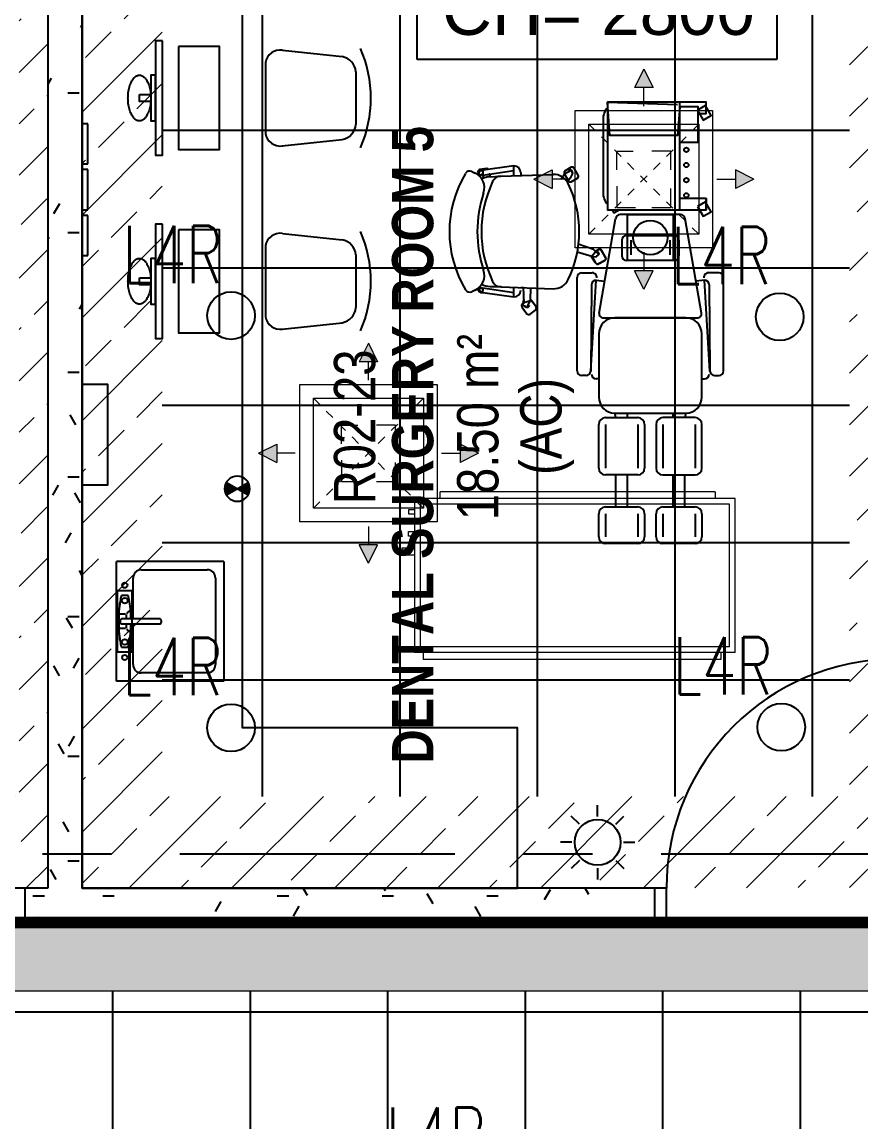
# Model space of a CAD drawing. Header units: millimetres. Extents: x -92759 to 184353, y -15225 to 86714.
# Drawn here: x 58539 to 62201, y 43770 to 48573 of the extents above; entities that cross this region are included whole.
import ezdxf

# ---------------------------------------------------------------- set-up
doc = ezdxf.new("R2010")
doc.units = ezdxf.units.MM
for name, pattern in [('Aligning Line', [3.2004, 1.6002, -1.6002]), ('HIDDEN', [0.375, 0.25, -0.125]), ('IDA - Grid Line', [2100, 1200, -300, 300, -300]), ('IMPORT-ACAD_ISO12W100', [3150, 1800, -450, 0, -450, 0, -450])]:
    doc.linetypes.add(name, pattern=pattern)
for name, color, linetype in [('0-1', 9, 'Continuous'), ('0-Motion Sensor', 1, 'Continuous'), ('A-_DOOR----_E', 8, 'Continuous'), ('A-_ROOMNAME_A', 8, 'Continuous'), ('A-_SANIFIXR_E', 8, 'Continuous'), ('A-_WALL----_H-1', 9, 'Continuous'), ('A-_WALLPRTN_E', 8, 'Continuous'), ('A-PATT-CONC', 8, 'Continuous'), ('E-_LIGT----_E-', 3, 'Continuous'), ('E-legend', 1, 'Continuous'), ('HF Text', 7, 'Continuous'), ('M-_SANIFIXR_E', 9, 'Continuous'), ('M-ACMV_FCU', 5, 'Continuous'), ('M-ACMV_FCU_CEILING DUCTED', 6, 'Continuous')]:
    doc.layers.add(name, color=color, linetype=linetype)
for name, color, linetype, true_color in [('A-_DETA----_ED-2', 1, 'Continuous', 0xff0000), ('A-_FURN--1', 7, 'Continuous', 0xaaaaaa), ('A-_FURN--2', 7, 'IMPORT-ACAD_ISO12W100', 0xaaaaaa), ('A-_FURN--3', 7, 'Continuous', 0xaaaaaa), ('E-_FIREALAM_E-1', 1, 'Continuous', 0xff0000), ('S-_ANOTGRID_E-1', 9, 'IDA - Grid Line', 0x808080)]:
    doc.layers.add(name, color=color, linetype=linetype, true_color=true_color)
for name, color, linetype, lineweight in [('HFI 9MM FPB', 94, 'Continuous', 5), ('M-ACMV_FCU-1', 86, 'Continuous', 9), ('M-ACMV_SAD', 5, 'Continuous', 18), ('M-ACMV_SAG', 5, 'Continuous', 25)]:
    doc.layers.add(name, color=color, linetype=linetype, lineweight=lineweight)
doc.styles.add('Arial Narrow_2', font='ARIALN.TTF', dxfattribs={"height": 225})
doc.styles.add('Arial Narrow_B_1', font='ARIALNB.TTF', dxfattribs={"height": 300})
doc.styles.add('Arial_4', font='arial.ttf', dxfattribs={"height": 1.8})
doc.styles.add('Simplex', font='simplex_.ttf', dxfattribs={"width": 0.7, "height": 450})
pattern_1 = [(0, (-11670.95, 40338.29), (609.6, 152.4), [50.292, -406.908, 50.292, -406.908, -2438.4]), (0, (-11670.95, 40338.29), (609.6, 152.4), [-914.4, 50.292, -864.108, 50.292, -406.908, -1066.8]), (0, (-11670.95, 40338.29), (609.6, 152.4), [-2286, 50.292, -254.508, 50.292, -711.708]), (120, (-11442.35, 40414.49), (-436.7823, 451.7291), [50.292, -406.908, 50.292, -406.908, -2438.4]), (120, (-11442.35, 40414.49), (-436.7823, 451.7291), [-914.4, 50.292, -864.108, 50.292, -406.908, -1066.8]), (120, (-11442.35, 40414.49), (-436.7823, 451.7291), [-2286, 50.292, -254.508, 50.292, -711.708]), (240, (-11366.15, 40719.29), (-172.8177, -604.1291), [50.292, -406.908, 50.292, -406.908, -2438.4]), (240, (-11366.15, 40719.29), (-172.8177, -604.1291), [-914.4, 50.292, -864.108, 50.292, -406.908, -1066.8]), (240, (-11366.15, 40719.29), (-172.8177, -604.1291), [-2286, 50.292, -254.508, 50.292, -711.708])]
pattern_2 = [(45, (-581589.02, -147239), (-224.5064, 224.5064), []), (45, (-581364.5, -147239), (-224.5064, 224.5064), [158.75, -79.375])]

# ---------------------------------------------------------------- blocks, each defined once
blk = doc.blocks.new('IDA - F - Single - Swing1 - 1100L X 2200H -TD-03-10510367-BLK8_RHH_2ND STOREY PLAN')
at = {"layer": 'A-_DOOR----_E'}
for p, q in [((500, 1075), (450, 1075)), ((450, 1075), (450, 75)), ((500, 75), (500, 1075)), ((-500, 75), (-550, 75)), ((-500, -75), (-500, 75)), ((450, 75), (500, 75)), ((550, 75), (500, 75)), ((500, 75), (500, -75)), ((-550, -75), (-500, -75)), ((500, -75), (550, -75))]:
    blk.add_line(p, q, dxfattribs=at)
blk.add_arc((500, 75), 1000, 90, 180, dxfattribs=at)
blk = doc.blocks.new('IDA - Strobe Light - IDA - Strobe Light-8826107-BLK8_RHH_2ND STOREY PLAN')
at = {"layer": 'A-_DETA----_ED-2'}
for p, q in [((0, 312.5), (0, 362.5)), ((-79.5, 279.5), (-114.9, 314.9)), ((79.5, 279.5), (114.9, 314.9)), ((-112.5, 200), (-162.5, 200)), ((112.5, 200), (162.5, 200)), ((-79.5, 120.5), (-114.9, 85.1)), ((79.5, 120.5), (114.9, 85.1)), ((0, 87.5), (0, 37.5))]:
    blk.add_line(p, q, dxfattribs=at)
blk.add_circle((0, 200), 100, dxfattribs=at)
blk = doc.blocks.new('1599_FURN_RHH_BLK8 _NEW__2ND STY_dwg_sillon planta-10345797-BLK8_RHH_2ND STOREY PLAN')
at = {"layer": 'A-_FURN--1'}
for p, q in [((-1.093, 0.7647), (-1.1, 0.7795)), ((-0.5749, 0.7795), (-0.5819, 0.7647)), ((-0.5885, 0.7346), (-0.6036, 0.727)), ((-0.5696, 0.7313), (-0.5705, 0.7325)), ((-0.5805, 0.5652), (-0.5937, 0.5652)), ((-1.1982, 0.5251), (-1.1805, 0.5009)), ((-0.6194, 0.344), (-0.6043, 0.3181)), ((-0.5857, 0.3754), (-0.5869, 0.3748)), ((-0.5568, 0.3459), (-0.572, 0.3718)), ((-1.4658, 0.28), (-1.4658, 0.3)), ((-1.4458, 0.32), (-1.0376, 0.32)), ((-1.0176, 0.3), (-1.0176, 0.254)), ((-0.5906, 0.3145), (-0.5604, 0.3322)), ((-2.2, 0.055), (-2.2, 0.195)), ((-2.17, 0.225), (-2.07, 0.225)), ((-2.07, 0.195), (-2.17, 0.195)), ((-2.04, 0.195), (-2.04, 0.055)), ((-1.9, 0.055), (-1.9, 0.195)), ((-1.87, 0.225), (-1.68, 0.225)), ((-1.68, 0.195), (-1.87, 0.195)), ((-1.65, 0.195), (-1.65, 0.055)), ((-1.2843, 0.225), (-1.56, 0.225)), ((-1.48, 0.225), (-1.48, 0.2364)), ((-1.1932, 0.2238), (-0.7813, 0.152)), ((-0.9783, 0.2257), (-0.964, 0.1993)), ((-0.9505, 0.1953), (-0.9197, 0.212)), ((-0.9157, 0.2255), (-0.9219, 0.237)), ((-0.3474, 0.2066), (-0.6674, 0.2066)), ((-2.04, 0.15), (-1.9, 0.15)), ((-1.2143, -0.155), (-1.2143, 0.155)), ((-2.04, 0.1), (-1.9, 0.1)), ((-1.65, 0.1), (-1.63, 0.1)), ((-0.8748, 0.125), (-0.9432, 0.125)), ((-2.07, 0.055), (-2.17, 0.055)), ((-1.68, 0.055), (-1.87, 0.055)), ((-0.8748, 0.085), (-0.9392, 0.085)), ((-2.07, 0.025), (-2.17, 0.025)), ((-1.68, 0.025), (-1.87, 0.025)), ((-2.17, -0.025), (-2.07, -0.025)), ((-1.68, -0.025), (-1.87, -0.025)), ((-2.2, -0.195), (-2.2, -0.055)), ((-2.07, -0.055), (-2.17, -0.055)), ((-2.04, -0.055), (-2.04, -0.195)), ((-1.9, -0.055), (-1.9, -0.195)), ((-1.68, -0.055), (-1.87, -0.055)), ((-1.65, -0.195), (-1.65, -0.055)), ((-0.8748, -0.085), (-0.9392, -0.085)), ((-2.04, -0.1), (-1.9, -0.1)), ((-1.65, -0.1), (-1.63, -0.1)), ((-0.8748, -0.125), (-0.9432, -0.125)), ((-2.04, -0.15), (-1.9, -0.15)), ((-1.1932, -0.2238), (-0.7813, -0.152)), ((-1.1, -0.1644), (-1.1006, -0.1645)), ((-2.07, -0.195), (-2.17, -0.195)), ((-2.07, -0.225), (-2.17, -0.225)), ((-1.68, -0.195), (-1.87, -0.195)), ((-1.87, -0.225), (-1.68, -0.225)), ((-1.56, -0.225), (-1.2843, -0.225)), ((-1.48, -0.225), (-1.48, -0.2364)), ((-1.4658, -0.28), (-1.4658, -0.3)), ((-1.0176, -0.3), (-1.0176, -0.254)), ((-0.6924, -0.2434), (-0.7424, -0.2434)), ((-0.3224, -0.2434), (-0.2724, -0.2434)), ((-1.4458, -0.32), (-1.0376, -0.32))]:
    blk.add_line(p, q, dxfattribs=at)
at = {"layer": 'A-_FURN--1', "flags": 128}
for points in [[(-1.1028, 0.7306), (-1.1228, 0.5953), (-1.0802, 0.5953)], [(-1.0828, 0.7506), (-1.1028, 0.7406), (-1.1028, 0.7306), (-1.0828, 0.7306), (-1.1028, 0.5953)], [(-0.5947, 0.5952), (-0.5505, 0.5952), (-0.5705, 0.7405), (-0.5705, 0.7305), (-0.5905, 0.7305), (-0.5705, 0.5952)], [(-0.5627, 0.7142), (-0.5662, 0.744), (-0.5917, 0.751), (-0.5905, 0.7505)], [(-1.0767, 0.6996), (-1.0773, 0.6526), (-1.0793, 0.6527), (-1.087, 0.4245)], [(-0.5861, 0.7013), (-0.586, 0.7027), (-0.5983, 0.6996), (-0.5957, 0.6527), (-0.5879, 0.4245)], [(-1.1665, 0.4987), (-1.1383, 0.5194), (-1.149, 0.5515), (-1.1534, 0.5575), (-1.1605, 0.562), (-1.1689, 0.5598), (-1.1972, 0.5385), (-1.2002, 0.5325), (-1.198, 0.5244), (-1.1808, 0.5008), (-1.1734, 0.4965), (-1.1664, 0.499), (-1.1379, 0.5198), (-1.1351, 0.5239), (-1.1348, 0.5241)], [(-1.1375, 0.5535), (-1.1678, 0.5597), (-1.1961, 0.539)], [(-1.1675, 0.5401), (-1.1675, 0.537), (-1.1375, 0.5235), (-1.0827, 0.5218)], [(-1.0812, 0.5653), (-1.0816, 0.5553), (-1.1494, 0.5516), (-1.1539, 0.5576)], [(-0.6081, 0.3912), (-0.586, 0.3743), (-0.5696, 0.3458), (-0.584, 0.3403), (-0.6036, 0.3501), (-0.6153, 0.358), (-0.6159, 0.3577), (-0.6198, 0.3534), (-0.6208, 0.3491), (-0.6201, 0.3452), (-0.6043, 0.3181), (-0.5969, 0.3132), (-0.5906, 0.3145), (-0.5604, 0.3322), (-0.5558, 0.3383), (-0.5568, 0.3459), (-0.572, 0.3718), (-0.5781, 0.3764), (-0.5857, 0.3754), (-0.5869, 0.3748), (-0.6159, 0.3576), (-0.6163, 0.3574)], [(-0.9443, 0.2547), (-0.9219, 0.237), (-0.9157, 0.2255), (-0.9149, 0.2179), (-0.9505, 0.1953), (-0.9581, 0.1945), (-0.964, 0.1993), (-0.9783, 0.2257), (-0.9798, 0.2334), (-0.9735, 0.2394), (-0.9444, 0.2579), (-0.9477, 0.2362), (-0.938, 0.2242), (-0.9159, 0.2486), (-0.8922, 0.3144)], [(-0.9265, 0.3196), (-0.9448, 0.2552), (-0.9743, 0.2392)], [(-1.07, 0.2564), (-1.4471, 0.2601), (-1.05, 0.2364), (-1.054, 0.1995)], [(-1.2143, 0.2039), (-1.2143, 0), (-1.2143, -0.2039)], [(-1.65, 0.15), (-1.63, 0.155), (-1.63, -0.155), (-1.65, -0.15)], [(-0.7424, 0.1671), (-0.756, 0.1593), (-0.7424, 0.1356), (-0.7424, -0.2434), (-0.6924, -0.2434), (-0.6924, -0.1284)], [(-0.4474, -0.1284), (-0.4474, -0.2084), (-0.2924, -0.2084), (-0.2924, -0.1284), (-0.4174, -0.1184), (-0.4174, 0.1766), (-0.2724, 0.1866), (-0.7424, 0.1866), (-0.7424, -0.1284), (-0.2724, -0.1284), (-0.2724, 0.1866), (-0.2824, -0.1184)], [(-0.9632, -0.105), (-0.9632, 0), (-0.9632, 0.105)], [(-0.8548, 0.105), (-0.8548, 0), (-0.8548, -0.105)], [(-0.7635, -0.1321), (-0.7635, 0), (-0.7635, 0.1321)], [(-0.3224, -0.2084), (-0.3224, -0.2434), (-0.2724, -0.2434), (-0.2724, 0.1316)], [(-1.07, -0.2564), (-1.4471, -0.2601), (-1.05, -0.2364), (-1.054, -0.1995)]]:
    blk.add_lwpolyline(points, dxfattribs=at)
for points in [[(-0.7274, -0.2061), (-0.7707, -0.2311), (-0.7507, -0.2657), (-0.7074, -0.2407)], [(-0.3074, -0.2061), (-0.3507, -0.2311), (-0.3307, -0.2657), (-0.2874, -0.2407)]]:
    blk.add_lwpolyline(points, close=True, dxfattribs=at)
at = {"layer": 'A-_FURN--1'}
for centre in [(-1.0928, 0.7406), (-0.5805, 0.7405), (-0.6793, -0.1572), (-0.613, -0.1572), (-0.5468, -0.1572), (-0.4805, -0.1572)]:
    blk.add_circle(centre, 0.01, dxfattribs=at)
for centre, radius, start, end in [((-0.8375, 0.3855), 0.4918, 58.8503, 121.1497), ((-1.081, 0.7884), 0.021, 121.1513, 205.2973), ((-0.5939, 0.7884), 0.021, 334.7033, 58.8493), ((-1.0288, 0.795), 0.071, 205.2956, 288.5958), ((-0.9867, 0.6966), 0.09, 153.6163, 178.0581), ((-0.8375, 0.2263), 0.511, 64.7042, 115.2958), ((-0.8375, 0.2263), 0.529, 71.404, 108.596), ((-0.6461, 0.795), 0.071, 251.4042, 334.7044), ((-0.6882, 0.6966), 0.09, 1.9419, 26.3837), ((-0.5762, 0.7428), 0.01, 6.878, 96.8781), ((-0.5777, 0.7254), 0.01, 330.5766, 36.0007), ((-1.0383, 0.6513), 0.041, 115.2959, 178.0586), ((-0.6366, 0.6513), 0.041, 1.9414, 64.7041), ((-0.5726, 0.7131), 0.01, 306.1144, 6.874), ((-1.0928, 0.5953), 0.03, 180, 270), ((-0.5805, 0.5952), 0.03, 270, 0), ((-1.1901, 0.531), 0.01, 126.2677, 216.2677), ((-1.1619, 0.5517), 0.01, 36.2717, 126.2717), ((-1.1575, 0.5401), 0.01, 99.4626, 180.0002), ((-1.1575, 0.537), 0.01, 179.9998, 260.5374), ((-1.1724, 0.5068), 0.01, 216.2723, 306.2724), ((-1.1442, 0.5275), 0.01, 306.2703, 336.2753), ((-1.016, 0.4221), 0.071, 178.0583, 244.2754), ((-0.6589, 0.4221), 0.071, 295.7246, 1.9417), ((-0.8375, 0.7928), 0.4824, 244.2756, 295.7244), ((-0.6108, 0.349), 0.01, 120.3692, 210.3693), ((-0.5806, 0.3667), 0.01, 30.3692, 120.3693), ((-0.5795, 0.3492), 0.01, 243.46, 323.9976), ((-0.5777, 0.3517), 0.01, 323.999, 44.5366), ((-0.5654, 0.3409), 0.01, 300.3702, 30.3703), ((-1.4458, 0.3), 0.02, 90, 180), ((-1.0376, 0.3), 0.02, 0, 90), ((-0.5956, 0.3232), 0.01, 210.3741, 300.3742), ((-1.46, 0.2364), 0.02, 90, 180), ((-1.4458, 0.28), 0.02, 180, 266.1337), ((-1.07, 0.2364), 0.02, 0, 90), ((-1.0376, 0.254), 0.02, 266.1337, 360), ((-2.17, 0.195), 0.03, 90, 180), ((-2.07, 0.195), 0.03, 0, 90), ((-1.87, 0.195), 0.03, 90, 180), ((-1.68, 0.195), 0.03, 0, 90), ((-1.56, 0.155), 0.07, 90, 180), ((-1.2843, 0.155), 0.07, 0, 90), ((-1.1943, 0.2039), 0.02, 86.8202, 180), ((-0.9695, 0.2304), 0.01, 118.4897, 208.4898), ((-0.9552, 0.2041), 0.01, 208.4897, 298.4898), ((-0.9349, 0.2337), 0.01, 251.9992, 332.5368), ((-0.9245, 0.2208), 0.01, 298.4858, 28.4859), ((-0.6674, 0.1316), 0.075, 90, 132.8334), ((-0.3474, 0.1316), 0.075, 47.1666, 90), ((-0.7835, 0.1321), 0.02, 0, 83.6598), ((-0.9432, 0.105), 0.02, 90, 180), ((-0.8748, 0.105), 0.02, 0, 90), ((-2.17, 0.055), 0.03, 180, 270), ((-2.07, 0.055), 0.03, 270, 0), ((-1.87, 0.055), 0.03, 180, 270), ((-1.68, 0.055), 0.03, 270, 0), ((-2.17, -0.055), 0.03, 90, 180), ((-2.07, -0.055), 0.03, 0, 90), ((-1.87, -0.055), 0.03, 90, 180), ((-1.68, -0.055), 0.03, 0, 90), ((-0.9432, -0.105), 0.02, 180, 270), ((-0.8748, -0.105), 0.02, 270, 360), ((-0.7835, -0.1321), 0.02, 276.3402, 0), ((-1.56, -0.155), 0.07, 180, 270), ((-1.2843, -0.155), 0.07, 270, 0), ((-2.17, -0.195), 0.03, 180, 270), ((-2.07, -0.195), 0.03, 270, 0), ((-1.87, -0.195), 0.03, 180, 270), ((-1.68, -0.195), 0.03, 270, 0), ((-1.46, -0.2364), 0.02, 180, 270), ((-1.1943, -0.2039), 0.02, 180, 273.1798), ((-1.07, -0.2364), 0.02, 270, 0), ((-1.0376, -0.254), 0.02, 0, 93.8663), ((-1.4458, -0.28), 0.02, 93.8663, 180), ((-1.4458, -0.3), 0.02, 180, 270), ((-1.0376, -0.3), 0.02, 270, 360)]:
    blk.add_arc(centre, radius, start, end, dxfattribs=at)
blk = doc.blocks.new('1599_FURN_RHH_BLK8 _NEW__2ND STY_dwg_CHAIR-10345798-BLK8_RHH_2ND STOREY PLAN')
at = {"layer": 'A-_FURN--1'}
for p, q in [((362639.3, -313382.2), (362869.3, -313382.2)), ((362545.4, -313702.3), (362573.4, -313441.1)), ((362963.4, -313704.2), (362935.2, -313441.1)), ((362599.6, -313776.6), (362909, -313776.6))]:
    blk.add_line(p, q, dxfattribs=at)
for centre, radius, start, end in [((362754.4, -313864.3), 547.7, 66.6649, 113.3351), ((362643.9, -313453.7), 71.6, 93.695, 169.8843), ((362864.7, -313453.7), 71.6, 10.1157, 86.305), ((362610.5, -313711.7), 65.8, 171.7351, 260.4846), ((362898.2, -313711.7), 65.8, 279.5154, 8.2649)]:
    blk.add_arc(centre, radius, start, end, dxfattribs=at)
blk = doc.blocks.new('1599_FURN_RHH_BLK8 _NEW__2ND STY_dwg_MONITOR-10345799-BLK8_RHH_2ND STOREY PLAN')
at = {"layer": 'A-_FURN--1', "flags": 128}
for points in [[(-100, 250), (-70, 250), (-70, -250), (-100, -250)], [(-70, 100), (-50, 100), (-50, -100), (-70, -100)], [(0, 15), (-50, 15), (-50, -15), (0, -15)]]:
    blk.add_lwpolyline(points, close=True, dxfattribs=at)
at = {"layer": 'A-_FURN--1'}
for points in [[(0, 100), (-50, 100), (-50, 0)], [(50, 0), (50, 100), (0, 100)], [(-50, 0), (-50, -100), (0, -100)], [(0, -100), (50, -100), (50, 0)]]:
    blk.add_rational_spline(points, [1, 0.707106781187, 1], degree=2, dxfattribs=at)
blk = doc.blocks.new('1599_FURN_RHH_BLK8 _NEW__2ND STY_dwg-10261561-BLK8_RHH_2ND STOREY PLAN')
at = {"layer": 'A-_FURN--1', "flags": 128}
for points in [[(-29599.8, -29550.1), (-31499.8, -29550.1), (-31499.8, -34550.1), (-29599.8, -34550.1), (-29599.8, -33850.1), (-30799.8, -33850.1), (-30799.8, -30250.1), (-29599.8, -30250.1)], [(-28919.8, -31809.2), (-29119.8, -31809.2), (-29119.8, -31609.2), (-28919.8, -31609.2)]]:
    blk.add_lwpolyline(points, close=True, dxfattribs=at)
at = {"layer": 'A-_FURN--1'}
blk.add_circle((-29019.8, -31709.2), 75, dxfattribs=at)
at = {"layer": 'A-_FURN--2', "flags": 128}
for points in [[(-31499.8, -31212.6), (-31499.8, -31387.6), (-31474.8, -31387.6), (-31474.8, -31212.6)], [(-31499.8, -31412.6), (-31499.8, -31587.6), (-31474.8, -31587.6), (-31474.8, -31412.6)], [(-31499.8, -31612.6), (-31499.8, -31787.6), (-31474.8, -31787.6), (-31474.8, -31612.6)]]:
    blk.add_lwpolyline(points, close=True, dxfattribs=at)
at = {"layer": 'A-_FURN--3', "flags": 128}
for points in [[(-31079.8, -30875.1), (-31079.8, -31325.1), (-30899.8, -31325.1), (-30899.8, -30875.1)], [(-31079.8, -31675.1), (-31079.8, -32125.1), (-30899.8, -32125.1), (-30899.8, -31675.1)], [(-31499.8, -32790.1), (-31499.8, -32350.1), (-31389.8, -32350.1), (-31389.8, -32790.1)]]:
    blk.add_lwpolyline(points, close=True, dxfattribs=at)
at = {"layer": 'A-_SANIFIXR_E'}
for p, q in [((-30881.8, -33124.1), (-31349.8, -33124.1)), ((-31349.8, -33646.1), (-31349.8, -33124.1)), ((-30881.8, -33124.1), (-30881.8, -33646.1)), ((-31241.8, -33160.1), (-30953.8, -33160.1)), ((-31277.8, -33374.1), (-31277.8, -33196.1)), ((-30917.8, -33196.1), (-30917.8, -33574.1)), ((-31345.3, -33250.1), (-31282.3, -33250.1)), ((-31345.3, -33520.1), (-31345.3, -33250.1)), ((-31299.3, -33272.6), (-31328.2, -33272.6)), ((-31282.3, -33250.1), (-31282.3, -33520.1)), ((-31310.1, -33353.9), (-31336, -33353.9)), ((-31334.2, -33383.1), (-31334.2, -33387.6)), ((-31163.2, -33374.1), (-31325.2, -33374.1)), ((-31307.6, -33355.8), (-31307.6, -33374.1)), ((-31154.2, -33387.6), (-31154.2, -33383.1)), ((-31310.1, -33416.3), (-31336, -33416.3)), ((-31325.2, -33396.6), (-31163.2, -33396.6)), ((-31307.6, -33396.9), (-31307.6, -33414.3)), ((-31277.8, -33574.1), (-31277.8, -33396.6)), ((-31282.3, -33520.1), (-31345.3, -33520.1)), ((-31328.2, -33497.6), (-31299.3, -33497.6)), ((-30953.8, -33610.1), (-31241.8, -33610.1)), ((-30881.8, -33646.1), (-31349.8, -33646.1))]:
    blk.add_line(p, q, dxfattribs=at)
for centre, radius in [((-31313.8, -33227.6), 11.4), ((-31313.8, -33295.1), 12.3), ((-31313.8, -33475.1), 12.3), ((-31313.8, -33542.6), 11.4)]:
    blk.add_circle(centre, radius, dxfattribs=at)
for centre, radius, start, end in [((-31241.8, -33196.1), 36, 90, 180), ((-30953.8, -33196.1), 36, 0, 90), ((-31188.1, -33318.3), 147.4, 161.9543, 168.8025), ((-31439.5, -33318.3), 147.4, 11.1975, 18.0457), ((-30659, -33385.1), 681.5, 175.3124, 180), ((-30985.8, -33358.3), 353.6, 168.8025, 175.3124), ((-31641.7, -33358.3), 353.6, 4.6876, 11.1975), ((-31968.6, -33385.1), 681.5, 0.9213, 4.6876), ((-31325.2, -33383.1), 9, 90, 180), ((-31283.6, -33365.1), 25.7, 108.0147, 151.5587), ((-31163.2, -33383.1), 9, 0, 90), ((-30659, -33385.1), 681.5, 180, 184.6876), ((-31325.2, -33387.6), 9, 180, 270), ((-31283.6, -33405.1), 25.7, 208.4413, 251.9853), ((-31968.6, -33385.1), 681.5, 355.3124, 359.0296), ((-31163.2, -33387.6), 9, 270, 0), ((-30985.8, -33411.9), 353.6, 184.6876, 191.1975), ((-31641.7, -33411.9), 353.6, 348.8025, 355.3124), ((-31188.1, -33451.9), 147.4, 191.1975, 198.0457), ((-31439.5, -33451.9), 147.4, 341.9543, 348.8025), ((-31241.8, -33574.1), 36, 180, 270), ((-30953.8, -33574.1), 36, 270, 0)]:
    blk.add_arc(centre, radius, start, end, dxfattribs=at)
at = {"extrusion": (0, 0, -1), "zscale": -1}
for p in [(31249.8, -31100.1), (31249.8, -31900.1)]:
    blk.add_blockref('1599_FURN_RHH_BLK8 _NEW__2ND STY_dwg_MONITOR-10345799-BLK8_RHH_2ND STOREY PLAN', p, dxfattribs=at)
at = {"rotation": 270}
for p in [(283076.8, 331654.2), (283076.8, 330854.2)]:
    blk.add_blockref('1599_FURN_RHH_BLK8 _NEW__2ND STY_dwg_CHAIR-10345798-BLK8_RHH_2ND STOREY PLAN', p, dxfattribs=at)
at = {"xscale": 1000.000000000008, "yscale": 1000.000000000008, "zscale": 1000.000000000008, "rotation": 90}
blk.add_blockref('1599_FURN_RHH_BLK8 _NEW__2ND STY_dwg_sillon planta-10345797-BLK8_RHH_2ND STOREY PLAN', (-29019.8, -30845.7), dxfattribs=at)
blk = doc.blocks.new('A$C3019c3af')
at = {"layer": 'A-_WALL----_H-1'}
h = blk.add_hatch(dxfattribs=at)
h.set_pattern_fill('FP_8', color=256, style=0, pattern_type=2)
h.set_pattern_definition(pattern_1)
h.paths.add_polyline_path([(-24050, 12050), (-23900, 12050), (-23900, 17050), (-24050, 17050), (-24050, 13404.3)])
h = blk.add_hatch(dxfattribs=at)
h.set_pattern_fill('FP_8', color=256, style=0, pattern_type=2)
h.set_pattern_definition(pattern_1)
h.paths.add_polyline_path([(-18850, 11900), (-17700, 11900), (-17700, 12050), (-18850, 12050), (-18850, 11975)])
h.paths.add_polyline_path([(-19950, 11900), (-19950, 12050), (-20300, 12050), (-20300, 11900)])
h.paths.add_polyline_path([(-16211.5, 11900), (-16211.5, 12050), (-17100, 12050), (-17100, 11900), (-16848.1, 11900)])
h.paths.add_polyline_path([(-23188.5, 11900), (-21400, 11900), (-21400, 12050), (-24150, 12050), (-24150, 11900)])
h.paths.add_polyline_path([(-30000, 11900), (-30000, 12050), (-30200, 12050), (-30200, 11900)])
h.paths.add_polyline_path([(-27300, 11900), (-25250, 11900), (-25250, 12050), (-27300, 12050), (-27300, 11975)])
h.paths.add_polyline_path([(-28000, 11900), (-27900, 11900), (-27900, 12050), (-28000, 12050), (-28000, 11975)])
at = {"layer": 'A-_WALLPRTN_E'}
for p, q in [((-24050, 17050), (-24050, 12050)), ((-23900, 12050), (-23900, 17050)), ((-24050, 12050), (-24150, 12050)), ((-24150, 12050), (-24150, 11900)), ((-21400, 12050), (-23900, 12050)), ((-21400, 11900), (-21400, 12050)), ((-24150, 11900), (-21400, 11900))]:
    blk.add_line(p, q, dxfattribs=at)
at = {"layer": 'M-_SANIFIXR_E'}
for p, q in [((-23282, 13476), (-23750, 13476)), ((-23750, 12954), (-23750, 13476)), ((-23282, 13476), (-23282, 12954)), ((-23678, 13226), (-23678, 13404)), ((-23642, 13440), (-23354, 13440)), ((-23318, 13404), (-23318, 13026)), ((-23745.5, 13350), (-23682.5, 13350)), ((-23745.5, 13080), (-23745.5, 13350)), ((-23699.5, 13327.5), (-23728.5, 13327.5)), ((-23682.5, 13350), (-23682.5, 13080)), ((-23710.3, 13246.2), (-23736.2, 13246.2)), ((-23734.4, 13217), (-23734.4, 13212.5)), ((-23563.4, 13226), (-23725.4, 13226)), ((-23707.9, 13244.2), (-23707.9, 13226)), ((-23554.4, 13212.5), (-23554.4, 13217)), ((-23710.3, 13183.8), (-23736.2, 13183.8)), ((-23725.4, 13203.5), (-23563.4, 13203.5)), ((-23707.9, 13203.2), (-23707.9, 13185.7)), ((-23678, 13026), (-23678, 13203.5)), ((-23682.5, 13080), (-23745.5, 13080)), ((-23728.5, 13102.5), (-23699.5, 13102.5)), ((-23354, 12990), (-23642, 12990)), ((-23282, 12954), (-23750, 12954))]:
    blk.add_line(p, q, dxfattribs=at)
for centre, radius in [((-23714, 13372.5), 11.4), ((-23714, 13305), 12.3), ((-23714, 13125), 12.3), ((-23714, 13057.5), 11.4)]:
    blk.add_circle(centre, radius, dxfattribs=at)
for centre, radius, start, end in [((-23642, 13404), 36, 90, 180), ((-23354, 13404), 36, 0, 90), ((-23386.1, 13241.8), 353.6, 168.8025, 175.3124), ((-23588.3, 13281.8), 147.4, 161.9543, 168.8025), ((-23839.7, 13281.8), 147.4, 11.1975, 18.0457), ((-24041.9, 13241.8), 353.6, 4.6876, 11.1975), ((-23059.2, 13215), 681.5, 175.3124, 180), ((-23683.8, 13235), 25.7, 108.0147, 151.5587), ((-24368.8, 13215), 681.5, 0.9213, 4.6876), ((-23059.2, 13215), 681.5, 180, 184.6876), ((-23725.4, 13217), 9, 90, 180), ((-23725.4, 13212.5), 9, 180, 270), ((-23563.4, 13217), 9, 0, 90), ((-23563.4, 13212.5), 9, 270, 0), ((-23683.8, 13195), 25.7, 208.4413, 251.9853), ((-24368.8, 13215), 681.5, 355.3124, 359.0296), ((-23386.1, 13188.2), 353.6, 184.6876, 191.1975), ((-23588.3, 13148.2), 147.4, 191.1975, 198.0457), ((-23839.7, 13148.2), 147.4, 341.9543, 348.8025), ((-24041.9, 13188.2), 353.6, 348.8025, 355.3124), ((-23642, 13026), 36, 180, 270), ((-23354, 13026), 36, 270, 0)]:
    blk.add_arc(centre, radius, start, end, dxfattribs=at)
at = {"layer": 'S-_ANOTGRID_E-1'}
blk.add_line((-38173.1, 12200), (13784.7, 12200), dxfattribs=at)
at = {"layer": 'A-_DOOR----_E'}
for p in [(-24700, 11975), (-20850, 11975)]:
    blk.add_blockref('IDA - F - Single - Swing1 - 1100L X 2200H -TD-03-10510367-BLK8_RHH_2ND STOREY PLAN', p, dxfattribs=at)
at = {"layer": 'E-_FIREALAM_E-1'}
blk.add_blockref('IDA - Strobe Light - IDA - Strobe Light-8826107-BLK8_RHH_2ND STOREY PLAN', (-21650, 12050), dxfattribs=at)
at = {"layer": 'M-_SANIFIXR_E'}
blk.add_blockref('1599_FURN_RHH_BLK8 _NEW__2ND STY_dwg-10261561-BLK8_RHH_2ND STOREY PLAN', (7599.8, 46600.1), dxfattribs=at)
at = {"layer": 'A-_ROOMNAME_A', "char_height": 180, "attachment_point": 1, "rotation": 90}
for s, insert, width, style in [('DENTAL SURGERY ROOM 5', (-22547.4, 12594.3), 3595.568, 'Arial Narrow_B_1'), ('18.50 m²', (-22263.4, 13656.3), 1022.152, 'Arial Narrow_2'), ('R02-23', (-22800.9, 13726), 853.797, 'Arial Narrow_2'), ('(AC)', (-21987.7, 13854.3), 541.139, 'Arial Narrow_2')]:
    blk.add_mtext(s, dxfattribs=dict(at, insert=insert, width=width, style=style))
blk = doc.blocks.new('RCP_B8L2')
at = {"layer": 'A-PATT-CONC'}
h = blk.add_hatch(dxfattribs=at)
h.set_pattern_fill('ANSI37', color=256, scale=189, angle=45)
h.set_pattern_definition([(90, (-390468.07, -170927.3), (-600.075, 0), []), (180, (-390468.07, -170927.3), (-6e-14, -600.075), [])])
h.paths.add_polyline_path([(-393468.1, -170927.3), (-390468.1, -170927.3), (-390468.1, -175127.3), (-393468.1, -175127.3)])
h = blk.add_hatch(dxfattribs=at)
h.set_pattern_fill('ANSI37', color=256, scale=189, angle=45)
h.set_pattern_definition([(90, (-367718.07, -175977.3), (-600.075, 0), []), (180, (-367718.07, -175977.3), (-6e-14, -600.075), [])])
h.paths.add_polyline_path([(-376718.1, -196977.3), (-373718.1, -196977.3), (-373718.1, -187977.3), (-373718.1, -187977.3), (-373718.1, -183777.3), (-367718.1, -183777.3), (-367718.1, -175977.3), (-399518.1, -175977.3), (-399518.1, -180177.3), (-376718.1, -180177.3)])
at = {"layer": 'HFI 9MM FPB'}
h = blk.add_hatch(dxfattribs=at)
h.set_pattern_fill('ANSI33', color=256, scale=50)
h.set_pattern_definition([(45, (-381589.02, -647239), (-224.5064, 224.5064), []), (45, (-381364.5, -647239), (-224.5064, 224.5064), [158.75, -79.375])])
h.paths.add_polyline_path([(-397818.1, -145727.3), (-400118.1, -145727.3), (-400118.1, -175677.3), (-397818.1, -175677.3), (-397818.1, -149677.3), (-369818.1, -149677.3), (-369818.1, -175677.3), (-400118.1, -175677.3), (-400118.1, -180477.3), (-377418.1, -180477.3), (-377418.1, -194177.3), (-377868.1, -194177.3), (-377868.1, -197377.3), (-373818.1, -197377.3), (-373818.1, -196977.3), (-373218.1, -196977.3), (-373218.1, -197377.3), (-372328.1, -197377.3), (-372328.1, -187777.3), (-373518.1, -187777.3), (-373518.1, -183977.3), (-369718.1, -183977.3), (-369718.1, -184377.3), (-367302.1, -184377.3), (-367302.1, -183227.3), (-367418.1, -183227.3), (-367418.1, -174577.3), (-365018.1, -174577.3), (-365018.1, -174045.3), (-364918.1, -174045.3), (-364918.1, -173009.3), (-365018.1, -173009.3), (-365018.1, -172877.3), (-367418.1, -172877.3), (-367418.1, -161227.3), (-365818.1, -161227.3), (-365818.1, -161927.3), (-362518.1, -161927.3), (-362518.1, -160193), (-362518.1, -159277.3), (-362718.1, -159277.3), (-362718.1, -157677.3), (-364168.1, -157677.3), (-364168.1, -158127.3), (-364455.6, -158127.3), (-365318.1, -158127.3), (-365318.1, -158827.3), (-366818.1, -158827.3), (-366818.1, -159277.3), (-367418.1, -159277.3), (-367418.1, -145307.3), (-369018.1, -145307.3), (-369018.1, -145557.3), (-369818.1, -145557.3), (-369818.1, -147877.3), (-377418.1, -147877.3), (-377418.1, -145557.7), (-379668.1, -145557.7), (-379668.1, -147877.3), (-394868.1, -147877.3), (-394868.1, -146527.3), (-397818.1, -146527.3)])
h.paths.add_polyline_path([(-399868.1, -146002.3), (-398068.1, -146002.3), (-398068.1, -175402.3), (-399868.1, -175402.3)], flags=16)
h.paths.add_polyline_path([(-379218.1, -147877.3), (-379218.1, -146077.3), (-378018.1, -146077.3), (-378018.1, -147877.3), (-369818.1, -147877.3), (-369818.1, -149677.3), (-397818.1, -149677.3), (-397818.1, -147877.3), (-397818.1, -146677.3), (-396618.1, -146677.3), (-395418.1, -146677.3), (-395418.1, -147877.3)], flags=16)
h.paths.add_polyline_path([(-369518.1, -175677.3), (-367718.1, -175677.3), (-367718.1, -145677.3), (-369518.1, -145677.3)], flags=16)
h.paths.add_polyline_path([(-366468.1, -159177.3), (-366468.1, -160977.3), (-365268.1, -160977.3), (-365268.1, -161577.3), (-362868.1, -161577.3), (-362868.1, -159177.3)], flags=16)
h.paths.add_polyline_path([(-376718.1, -196977.3), (-373718.1, -196977.3), (-373718.1, -187977.3), (-373718.1, -187977.3), (-373718.1, -183777.3), (-367718.1, -183777.3), (-367718.1, -175977.3), (-399518.1, -175977.3), (-399518.1, -180177.3), (-376718.1, -180177.3)], flags=16)
h = blk.add_hatch(dxfattribs=at)
h.set_pattern_fill('ANSI33', color=256, scale=50)
h.set_pattern_definition(pattern_2)
h.paths.add_polyline_path([(-397093.1, -170927.3), (-394093.1, -170927.3), (-394093.1, -175127.3), (-397093.1, -175127.3)], flags=16)
h.paths.add_polyline_path([(-397668.1, -175077.3), (-397668.1, -170527.3), (-393968.1, -170527.3), (-393968.1, -175527.3), (-397218.1, -175527.3), (-397218.1, -175077.3)])
h = blk.add_hatch(dxfattribs=at)
h.set_pattern_fill('ANSI33', color=256, scale=50)
h.set_pattern_definition(pattern_2)
h.paths.add_polyline_path([(-393468.1, -170927.3), (-390468.1, -170927.3), (-390468.1, -175127.3), (-393468.1, -175127.3)], flags=16)
h.paths.add_polyline_path([(-393818.1, -170530.4), (-390118.1, -170524.2), (-390118.1, -175524.2), (-393818.1, -175530.4)])
for points in [[(-369818.1, -175677.3), (-400118.1, -175677.3), (-400118.1, -180477.3)], [(-376718.1, -196977.3), (-373718.1, -196977.3), (-373718.1, -187977.3), (-373718.1, -187977.3), (-373718.1, -183777.3), (-367718.1, -183777.3), (-367718.1, -175977.3), (-399518.1, -175977.3), (-399518.1, -180177.3), (-376718.1, -180177.3), (-376718.1, -196977.3)]]:
    blk.add_lwpolyline(points, dxfattribs=at)
at = {"layer": 'HF Text', "insert": (-392247.5, -171585.6), "char_height": 215.85, "width": 1353.585, "attachment_point": 1, "style": 'Arial_4', "bg_fill": 16, "box_fill_scale": 1.5, "bg_fill_color": 256, "bg_fill_transparency": 0}
blk.add_mtext('CH= 2800', dxfattribs=at)
blk = doc.blocks.new('A$C020d881d')
at = {"layer": 'E-legend', "lineweight": 25}
blk.add_circle((818.7, 172), 103.8, dxfattribs=at)
at = {"layer": 'E-legend', "lineweight": 25, "style": 'Simplex', "width": 0.7}
blk.add_text('L4R', height=250, dxfattribs=at).set_placement((345.2, 314.3))
blk = doc.blocks.new('Motion Sensor')
at = {"layer": 'E-legend', "lineweight": 25}
h = blk.add_hatch(color=256, dxfattribs=at)
h.dxf.hatch_style = 1
h.paths.add_polyline_path([(10021, -17121.6), (9973.3, -17094.1, 0.131652), (9965.9, -17121.6, 0.131652), (9973.3, -17149.1)])
h = blk.add_hatch(color=256, dxfattribs=at)
h.dxf.hatch_style = 1
h.paths.add_polyline_path([(10068.6, -17094.1), (10021, -17121.6), (10068.6, -17149.1, 0.131652), (10076, -17121.6, 0.131652)])
for p, q in [((9973.3, -17094.1), (10068.6, -17149.1)), ((9973.3, -17149.1), (10068.6, -17094.1))]:
    blk.add_line(p, q, dxfattribs=at)
blk.add_circle((10021, -17121.6), 55, dxfattribs=at)
blk = doc.blocks.new('EL_B8_L2_R4')
at = {"color": 6, "linetype": 'HIDDEN', "ltscale": 20, "const_width": 50}
blk.add_lwpolyline([(-7500, -27300), (-7500, -34700), (-37800, -34700), (-37800, -39445), (-37800, -39500), (-15100, -39500), (-15100, -56400), (-11500, -56400), (-11500, -56000), (-10900, -56000), (-10900, -56400), (-10010, -56400), (-10010, -46800), (-11200, -46800), (-11200, -43000), (-7400, -43000), (-7400, -43400), (-5100, -43400), (-5100, -33600), (-2700, -33600), (-2712.5, -31900), (-5100, -31900), (-5100, -27300), (-7500, -27300)], dxfattribs=at)
at = {"layer": '0-Motion Sensor', "xscale": -1, "rotation": 180}
blk.add_blockref('Motion Sensor', (-40844, -49927.4), dxfattribs=at)
at = {"layer": 'E-_LIGT----_E-', "ltscale": 0.5}
for p in [(-31668.7, -32222), (-29273.9, -32227.2), (-31668.7, -34021.8), (-29267.1, -34019.1), (-30518.7, -36072)]:
    blk.add_blockref('A$C020d881d', p, dxfattribs=at)
blk = doc.blocks.new('A$C7a86ca6c')
at = {"layer": 'M-ACMV_FCU', "lineweight": 5}
for p, q in [((-276.9, 712.2), (-276.9, 767)), ((-276.9, 767), (-244.7, 767)), ((-244.7, 767), (-244.7, 712.2)), ((-192.9, 712.2), (-192.9, 738.2)), ((-192.9, 738.2), (-172.8, 738.2)), ((-172.8, 738.2), (-172.8, 712.2)), ((-97.9, 712.2), (-97.9, 738)), ((-97.9, 738), (-77.8, 738)), ((-77.8, 738), (-77.8, 712.2)), ((-702, 675.1), (-732, 675.1)), ((-732, -624.9), (-732, 675.1)), ((-702, -687.7), (-702, 712.3)), ((-29, 712.3), (-702, 712.3)), ((-677, -662.7), (-677, 687.3)), ((-54, 687.3), (-677, 687.3)), ((-244.7, 712.2), (-276.9, 712.2)), ((-244.7, 712.2), (-276.9, 712.2)), ((-172.8, 712.2), (-192.9, 712.2)), ((-77.8, 712.2), (-97.9, 712.2)), ((-54, -662.7), (-54, 687.3)), ((-29, -687.7), (-29, 712.3)), ((-28.9, 600), (0, 600)), ((0, -600), (0, 600)), ((0, -600), (0, 600)), ((0, -600), (-29, -600)), ((-702, -624.9), (-732, -624.9)), ((-677, -662.7), (-54, -662.7)), ((-702, -687.7), (-29, -687.7))]:
    blk.add_line(p, q, dxfattribs=at)
blk = doc.blocks.new('A$Ccf37d9f4')
at = {"layer": 'A-PATT-CONC', "ltscale": 100}
h = blk.add_hatch(color=5, dxfattribs=at)
h.dxf.hatch_style = 1
h.paths.add_polyline_path([(0, 480.4), (-40.3, 399.8), (40.3, 399.8)])
h = blk.add_hatch(color=5, dxfattribs=at)
h.dxf.hatch_style = 1
h.paths.add_polyline_path([(-399.8, 40.3), (-480.4, 0), (-399.8, -40.3)])
h = blk.add_hatch(color=5, dxfattribs=at)
h.dxf.hatch_style = 1
h.paths.add_polyline_path([(399.8, -40.3), (480.4, 0), (399.8, 40.3)])
h = blk.add_hatch(color=5, dxfattribs=at)
h.dxf.hatch_style = 1
h.paths.add_polyline_path([(40.3, -399.8), (-40.3, -399.8), (0, -480.4)])
at = {"layer": 'M-ACMV_SAD', "color": 5, "lineweight": 0}
for p, q in [((0, 480.4), (-40.3, 399.8)), ((0, 480.4), (40.3, 399.8)), ((-40.3, 399.8), (40.3, 399.8)), ((-480.4, 0), (-399.8, 40.3)), ((-480.4, 0), (-399.8, -40.3)), ((-399.8, -40.3), (-399.8, 40.3)), ((399.8, -40.3), (399.8, 40.3)), ((480.4, 0), (399.8, 40.3)), ((480.4, 0), (399.8, -40.3))]:
    blk.add_line(p, q, dxfattribs=at)
at = {"layer": 'M-ACMV_SAD', "lineweight": 0}
for p, q in [((0, 319.2), (0, 399.8)), ((-319.2, 0), (-399.8, 0)), ((319.2, 0), (399.8, 0)), ((0, -319.2), (0, -399.8)), ((-40.3, -399.8), (40.3, -399.8)), ((0, -480.4), (-40.3, -399.8)), ((0, -480.4), (40.3, -399.8))]:
    blk.add_line(p, q, dxfattribs=at)
at = {"layer": 'M-ACMV_SAD', "linetype": 'Aligning Line', "ltscale": 25}
for p, q in [((-240, 240), (240, -240)), ((240, 240), (-240, -240))]:
    blk.add_line(p, q, dxfattribs=at)
at = {"layer": 'M-ACMV_SAD'}
for points in [[(-300, 300), (300, 300), (300, -300), (-300, -300)], [(-240, 240), (240, 240), (240, -240), (-240, -240)]]:
    blk.add_lwpolyline(points, close=True, dxfattribs=at)
at = {"layer": 'M-ACMV_SAD', "lineweight": 0}
for points in [[(-35.8, 122.9), (-117.8, 122.9), (-117.8, 41)], [(117.8, 30.7), (117.8, 122.9), (35.8, 122.9)], [(-117.8, -41), (-117.8, -122.9), (-35.8, -122.9)], [(117.8, -41), (117.8, -122.9), (46.1, -122.9)]]:
    blk.add_lwpolyline(points, dxfattribs=at)
blk = doc.blocks.new('ACMV_B8_L2')
at = {"layer": 'M-ACMV_FCU_CEILING DUCTED', "rotation": 90}
blk.add_blockref('A$C7a86ca6c', (121627.9, -59194.2), dxfattribs=at)
at = {"layer": 'M-ACMV_SAG', "rotation": 180}
for p in [(121916.1, -57829), (120714.2, -59025.8)]:
    blk.add_blockref('A$Ccf37d9f4', p, dxfattribs=at)

msp = doc.modelspace()

# ---------------------------------------------------------------- block references
at = {"layer": '0-1'}
msp.add_blockref('A$C3019c3af', (82701.1, 32741.2), dxfattribs=at)
at = {"layer": 'A-PATT-CONC'}
msp.add_blockref('RCP_B8L2', (452619.1, 220318.5), dxfattribs=at)
at = {"layer": 'E-legend', "color": 7}
msp.add_blockref('EL_B8_L2_R4', (90301.1, 79341.2), dxfattribs=at)
at = {"layer": 'M-ACMV_FCU-1'}
msp.add_blockref('ACMV_B8_L2', (-60663.6, 105715.9), dxfattribs=at)

doc.saveas('drawing.dxf')
